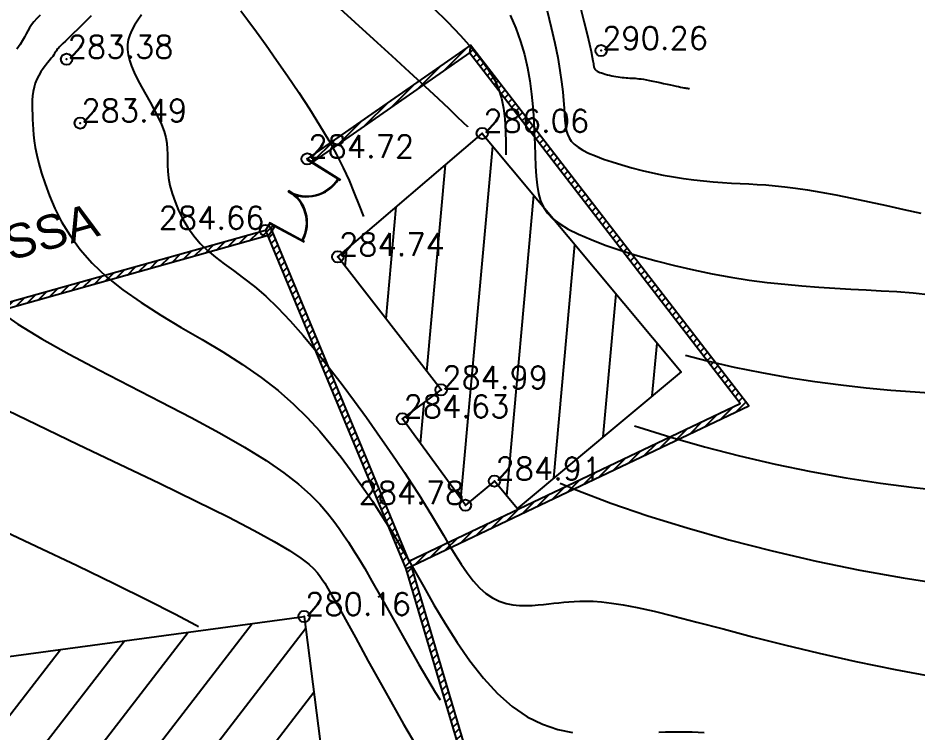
# Model space of a CAD drawing. Header units: millimetres. Extents: x 524954 to 526204, y 9523489 to 9524010.
# Drawn here: x 525604.98 to 525644.63, y 9523822.19 to 9523853.68 of the extents above; entities that cross this region are included whole.
import ezdxf
from ezdxf.enums import TextEntityAlignment as Align

# ---------------------------------------------------------------- set-up
doc = ezdxf.new("R2010")
doc.units = ezdxf.units.MM
doc.header["$PDMODE"] = 32
doc.header["$PDSIZE"] = 0.5
doc.linetypes.add('CACHE2', pattern=[4.7625, 3.175, -1.5875])
for name, color, linetype in [('Bati', 6, 'Continuous'), ('Bati_H', 1, 'Continuous'), ('Cloture', 7, 'Continuous'), ('CN_01_00', 3, 'Continuous'), ('CN_02_00', 4, 'Continuous'), ('CN_05_00', 6, 'Continuous'), ('CN_10_00', 1, 'Continuous'), ('Murs', 1, 'Continuous'), ('TopoAlt', 3, 'Continuous'), ('TOPOJIS', 7, 'Continuous'), ('Toponomie', 7, 'CACHE2')]:
    doc.layers.add(name, color=color, linetype=linetype)
doc.styles.add('Simplex 1.0', font='Simplex.shx', dxfattribs={"width": 0.99, "height": 1})
doc.styles.get("Standard").update_dxf_attribs({"font": 'arial.ttf'})
pattern_1 = [(45, (0, 0), (-0.1767766952966, 0.1767766952966), [])]

# ---------------------------------------------------------------- blocks, each defined once
blk = doc.blocks.new('TCPOINT M')
at = {"color": 0}
blk.add_point((0, 0), dxfattribs=at)
at = {"layer": 'TopoAlt', "style": 'Simplex 1.0', "width": 0.99}
blk.add_attdef('ALT', (0.15, 0.15), '', height=1, dxfattribs=at)

msp = doc.modelspace()

# ---------------------------------------------------------------- hatches: boundary and pattern name
at = {"layer": 'Bati_H'}
h = msp.add_hatch(dxfattribs=at)
h.set_pattern_fill('_U', color=256, scale=2, angle=-95.1638, style=0, pattern_type=0)
h.set_pattern_definition([(264.83619767, (0, 0), (1.99188291736, -0.18000678744), [])])
h.paths.add_polyline_path([(525625.99, 9523833.259), (525624.713, 9523832.194), (525621.934, 9523836.006), (525623.641, 9523837.283), (525619.087, 9523843.149), (525625.455, 9523848.593), (525634.227, 9523838.078), (525627.043, 9523832.084), (525627, 9523832.049)])
h = msp.add_hatch(dxfattribs=at)
h.set_pattern_fill('_U', color=256, scale=2, angle=-127.6648, style=0, pattern_type=0)
h.set_pattern_definition([(232.33518954, (0, 0), (1.5831979346, -1.222081953), [])])
h.paths.add_polyline_path([(525613.828, 9523806.487), (525610.574, 9523806.068), (525609.917, 9523810.9), (525609.081, 9523810.777), (525608.585, 9523813.909), (525608.139, 9523814.578), (525607.292, 9523814.721), (525604.249, 9523814.304), (525604.145, 9523815.183), (525601.239, 9523814.789), (525596.868, 9523814.226), (525595.553, 9523824.308), (525617.594, 9523827.288), (525620.151, 9523807.42), (525613.813, 9523806.604)])
at = {"layer": 'Murs'}
h = msp.add_hatch(dxfattribs=at)
h.set_pattern_fill('_U', color=256, scale=0.25, angle=45, style=0, pattern_type=0)
h.set_pattern_definition(pattern_1)
h.paths.add_polyline_path([(525616.099, 9523844.658), (525615.901, 9523844.318), (525622.088, 9523829.396), (525637.213, 9523836.582), (525624.939, 9523852.493), (525617.78, 9523847.499), (525617.923, 9523847.294), (525624.887, 9523852.152), (525636.826, 9523836.675), (525622.219, 9523829.735), (525616.18, 9523844.299), (525616.315, 9523844.532)])
h = msp.add_hatch(dxfattribs=at)
h.set_pattern_fill('_U', color=256, scale=0.25, angle=45, style=0, pattern_type=0)
h.set_pattern_definition(pattern_1)
h.paths.add_polyline_path([(525615.901, 9523844.318), (525593.796, 9523838.116), (525591.227, 9523837.327), (525584.966, 9523835.576), (525585.034, 9523835.335), (525591.298, 9523837.087), (525593.867, 9523837.876), (525615.969, 9523844.077)])
h = msp.add_hatch(dxfattribs=at)
h.set_pattern_fill('_U', color=256, scale=0.25, angle=45, style=0, pattern_type=0)
h.set_pattern_definition(pattern_1)
h.paths.add_polyline_path([(525622.088, 9523829.396), (525626.19, 9523815.525), (525626.43, 9523815.596), (525622.328, 9523829.467)])

# ---------------------------------------------------------------- linework, layer by layer
at = {"layer": 'Bati', "flags": 128}
for points in [[(525625.99, 9523833.259), (525624.713, 9523832.194), (525621.934, 9523836.006), (525623.641, 9523837.283), (525619.087, 9523843.149), (525625.455, 9523848.593), (525634.227, 9523838.078), (525627.043, 9523832.084), (525627, 9523832.049)], [(525613.828, 9523806.487), (525610.574, 9523806.068), (525609.917, 9523810.9), (525609.081, 9523810.777), (525608.585, 9523813.909), (525608.139, 9523814.578), (525607.292, 9523814.721), (525604.249, 9523814.304), (525604.145, 9523815.183), (525601.239, 9523814.789), (525596.868, 9523814.226), (525595.553, 9523824.308), (525617.594, 9523827.288), (525620.151, 9523807.42), (525613.813, 9523806.604)]]:
    msp.add_lwpolyline(points, close=True, dxfattribs=at)
at = {"layer": 'Cloture'}
msp.add_line((525624.939, 9523852.493), (525624.887, 9523852.152), dxfattribs=at)
msp.add_line((525624.939, 9523852.493), (525624.887, 9523852.152), dxfattribs=at)
at = {"layer": 'Cloture', "flags": 128}
for points in [[(525616.099, 9523844.658), (525615.901, 9523844.318), (525622.088, 9523829.396), (525637.213, 9523836.582), (525624.939, 9523852.493), (525617.78, 9523847.499)], [(525624.939, 9523852.493), (525617.735, 9523847.468), (525617.721, 9523847.444)], [(525616.315, 9523844.532), (525616.18, 9523844.299), (525622.219, 9523829.735), (525636.826, 9523836.675), (525624.887, 9523852.152), (525617.923, 9523847.294)], [(525617.721, 9523847.445), (525619.186, 9523846.528)], [(525617.735, 9523847.468), (525619.2, 9523846.552)], [(525616.922, 9523846.071), (525616.894, 9523846.024)], [(525617.134, 9523845.939), (525617.115, 9523845.905)], [(525615.901, 9523844.318), (525593.796, 9523838.116), (525591.227, 9523837.327), (525584.966, 9523835.576)], [(525616.081, 9523844.627), (525617.602, 9523843.806)], [(525616.095, 9523844.651), (525617.615, 9523843.83)], [(525615.969, 9523844.077), (525593.867, 9523837.876), (525591.298, 9523837.087), (525585.034, 9523835.335)], [(525622.088, 9523829.396), (525626.19, 9523815.525)], [(525622.328, 9523829.467), (525626.43, 9523815.596)]]:
    msp.add_lwpolyline(points, dxfattribs=at)
at = {"layer": 'Cloture'}
for centre, radius, start, end in [((525617.721, 9523847.445), 1.643, 239.678, 327.9756), ((525617.721, 9523847.445), 1.616, 239.678, 327.9756), ((525616.095, 9523844.651), 1.616, 331.6153, 59.9128), ((525616.095, 9523844.651), 1.643, 331.6153, 59.9128)]:
    msp.add_arc(centre, radius, start, end, dxfattribs=at)
at = {"layer": 'CN_01_00', "flags": 128}
for points, elevation in [([(525608.202, 9523853.775), (525607.899, 9523853.466), (525607.629, 9523853.2), (525607.404, 9523852.98), (525607.221, 9523852.803), (525607.074, 9523852.663), (525606.96, 9523852.554), (525606.873, 9523852.471), (525606.807, 9523852.407), (525606.759, 9523852.358), (525606.723, 9523852.317), (525606.695, 9523852.28), (525606.67, 9523852.243), (525606.647, 9523852.205), (525606.622, 9523852.163), (525606.593, 9523852.114), (525606.556, 9523852.058), (525606.508, 9523851.99), (525606.447, 9523851.911), (525606.371, 9523851.816), (525606.282, 9523851.708), (525606.186, 9523851.587), (525606.086, 9523851.454), (525605.987, 9523851.309), (525605.893, 9523851.154), (525605.809, 9523850.989), (525605.738, 9523850.816), (525605.684, 9523850.635), (525605.646, 9523850.447), (525605.622, 9523850.253), (525605.609, 9523850.054), (525605.604, 9523849.849), (525605.606, 9523849.641), (525605.613, 9523849.429), (525605.621, 9523849.214), (525605.63, 9523848.997), (525605.643, 9523848.77), (525605.663, 9523848.528), (525605.695, 9523848.263), (525605.742, 9523847.969), (525605.81, 9523847.639), (525605.9, 9523847.266), (525606.019, 9523846.843), (525606.17, 9523846.366), (525606.362, 9523845.843), (525606.604, 9523845.282), (525606.904, 9523844.695), (525607.273, 9523844.09), (525607.719, 9523843.478), (525608.251, 9523842.868), (525608.878, 9523842.27), (525609.604, 9523841.692), (525610.412, 9523841.131), (525611.278, 9523840.582), (525612.182, 9523840.039), (525613.098, 9523839.499), (525614.006, 9523838.954), (525614.882, 9523838.401), (525615.703, 9523837.834), (525616.452, 9523837.25), (525617.129, 9523836.655), (525617.74, 9523836.057), (525618.29, 9523835.462), (525618.783, 9523834.879), (525619.227, 9523834.315), (525619.625, 9523833.778), (525619.983, 9523833.275), (525620.308, 9523832.81), (525620.608, 9523832.37), (525620.894, 9523831.938), (525621.176, 9523831.498), (525621.464, 9523831.033), (525621.768, 9523830.526), (525622.097, 9523829.96), (525622.463, 9523829.319), (525622.873, 9523828.593), (525623.326, 9523827.803), (525623.819, 9523826.978), (525624.349, 9523826.145), (525624.913, 9523825.335), (525625.507, 9523824.574), (525626.128, 9523823.891), (525626.774, 9523823.316), (525627.44, 9523822.868), (525628.114, 9523822.539), (525628.784, 9523822.311), (525629.439, 9523822.167)], 283), ([(525623.294, 9523854.139), (525623.926, 9523853.51), (525624.501, 9523852.91), (525625.002, 9523852.354), (525625.413, 9523851.854), (525625.738, 9523851.398), (525625.989, 9523850.971), (525626.176, 9523850.557), (525626.308, 9523850.141), (525626.395, 9523849.707), (525626.448, 9523849.24), (525626.476, 9523848.724), (525626.49, 9523848.15), (525626.493, 9523847.656)], 287), ([(525628.316, 9523854.001), (525628.499, 9523853.271), (525628.656, 9523852.577), (525628.784, 9523851.938), (525628.882, 9523851.368), (525628.953, 9523850.866), (525629.003, 9523850.426), (525629.038, 9523850.041), (525629.062, 9523849.706), (525629.08, 9523849.413), (525629.099, 9523849.158), (525629.124, 9523848.933), (525629.159, 9523848.734), (525629.21, 9523848.556), (525629.283, 9523848.396), (525629.382, 9523848.249), (525629.512, 9523848.113), (525629.679, 9523847.983), (525629.888, 9523847.856), (525630.143, 9523847.729), (525630.449, 9523847.598), (525630.8, 9523847.465), (525631.188, 9523847.333), (525631.606, 9523847.203), (525632.047, 9523847.078), (525632.503, 9523846.961), (525632.966, 9523846.853), (525633.43, 9523846.757), (525633.889, 9523846.675), (525634.339, 9523846.605), (525634.781, 9523846.548), (525635.213, 9523846.5), (525635.636, 9523846.461), (525636.047, 9523846.429), (525636.447, 9523846.403), (525636.835, 9523846.381), (525637.211, 9523846.363), (525637.585, 9523846.343), (525637.967, 9523846.319), (525638.369, 9523846.287), (525638.802, 9523846.244), (525639.276, 9523846.186), (525639.802, 9523846.108), (525640.391, 9523846.008), (525641.05, 9523845.883), (525641.764, 9523845.738), (525642.515, 9523845.579), (525643.283, 9523845.411), (525644.051, 9523845.24), (525644.8, 9523845.072)], 289), ([(525634.423, 9523838.815), (525635.372, 9523838.57), (525636.572, 9523838.291), (525637.772, 9523838.043), (525638.958, 9523837.831), (525640.123, 9523837.651), (525641.267, 9523837.502), (525642.386, 9523837.378), (525643.479, 9523837.277), (525644.544, 9523837.195), (525645.578, 9523837.128)], 287), ([(525604.058, 9523836.593), (525605.806, 9523835.749), (525607.631, 9523834.877), (525609.459, 9523834.006), (525611.219, 9523833.164), (525612.839, 9523832.379), (525614.247, 9523831.68), (525615.389, 9523831.087), (525616.28, 9523830.596), (525616.956, 9523830.192), (525617.451, 9523829.865), (525617.799, 9523829.6), (525618.033, 9523829.386), (525618.189, 9523829.21), (525618.3, 9523829.059), (525618.399, 9523828.916), (525618.507, 9523828.751), (525618.643, 9523828.528), (525618.828, 9523828.212), (525619.079, 9523827.769), (525619.417, 9523827.162), (525619.86, 9523826.358), (525620.429, 9523825.32), (525621.137, 9523824.032), (525621.976, 9523822.545), (525622.936, 9523820.929)], 281), ([(525633.237, 9523822.192), (525633.531, 9523822.201), (525633.864, 9523822.205), (525634.252, 9523822.203), (525634.712, 9523822.194), (525635.242, 9523822.175)], 283)]:
    msp.add_lwpolyline(points, dxfattribs=dict(at, elevation=elevation))
at = {"layer": 'CN_02_00', "flags": 128}
for points, elevation in [([(525619.011, 9523854.247), (525619.836, 9523853.504), (525620.664, 9523852.75), (525621.471, 9523852.012), (525622.23, 9523851.313), (525622.917, 9523850.678), (525623.506, 9523850.129), (525623.977, 9523849.687), (525624.34, 9523849.342), (525624.609, 9523849.082), (525624.799, 9523848.893), (525624.802, 9523848.89)], 286), ([(525605.959, 9523853.814), (525605.807, 9523853.658), (525605.68, 9523853.514), (525605.577, 9523853.378), (525605.492, 9523853.248), (525605.417, 9523853.119), (525605.345, 9523852.985), (525605.268, 9523852.842), (525605.179, 9523852.685), (525605.068, 9523852.509), (525604.929, 9523852.309)], 282), ([(525610.42, 9523853.822), (525610.261, 9523853.584), (525610.117, 9523853.361), (525609.996, 9523853.148), (525609.904, 9523852.938), (525609.84, 9523852.728), (525609.807, 9523852.515), (525609.804, 9523852.295), (525609.832, 9523852.064), (525609.89, 9523851.82), (525609.98, 9523851.558), (525610.101, 9523851.275), (525610.252, 9523850.969), (525610.426, 9523850.645), (525610.613, 9523850.31), (525610.805, 9523849.969), (525610.991, 9523849.63), (525611.162, 9523849.298), (525611.31, 9523848.981), (525611.425, 9523848.684), (525611.501, 9523848.412), (525611.544, 9523848.159), (525611.563, 9523847.919), (525611.567, 9523847.682), (525611.565, 9523847.442), (525611.566, 9523847.191), (525611.58, 9523846.922), (525611.616, 9523846.626), (525611.681, 9523846.299), (525611.777, 9523845.946), (525611.904, 9523845.575), (525612.062, 9523845.195), (525612.253, 9523844.813), (525612.475, 9523844.439), (525612.73, 9523844.078), (525613.017, 9523843.741), (525613.337, 9523843.431), (525613.69, 9523843.138), (525614.073, 9523842.847), (525614.487, 9523842.543), (525614.931, 9523842.212), (525615.403, 9523841.839), (525615.903, 9523841.411), (525616.431, 9523840.911), (525616.984, 9523840.332), (525617.554, 9523839.685), (525618.132, 9523838.989), (525618.709, 9523838.261), (525619.276, 9523837.518), (525619.824, 9523836.779), (525620.343, 9523836.061), (525620.825, 9523835.383), (525621.263, 9523834.756), (525621.659, 9523834.179), (525622.02, 9523833.643), (525622.351, 9523833.141), (525622.656, 9523832.665), (525622.943, 9523832.208), (525623.216, 9523831.762), (525623.481, 9523831.319), (525623.742, 9523830.874), (525624.001, 9523830.432), (525624.261, 9523830.002), (525624.523, 9523829.592), (525624.787, 9523829.208), (525625.057, 9523828.861), (525625.333, 9523828.557), (525625.616, 9523828.304), (525625.908, 9523828.107), (525626.206, 9523827.963), (525626.506, 9523827.865), (525626.805, 9523827.804), (525627.099, 9523827.774), (525627.386, 9523827.767), (525627.661, 9523827.778), (525627.921, 9523827.797), (525628.164, 9523827.821), (525628.394, 9523827.845), (525628.615, 9523827.87), (525628.833, 9523827.894), (525629.052, 9523827.917), (525629.277, 9523827.936), (525629.513, 9523827.952), (525629.765, 9523827.963), (525630.041, 9523827.967), (525630.353, 9523827.96), (525630.718, 9523827.933), (525631.153, 9523827.883), (525631.672, 9523827.801), (525632.294, 9523827.682), (525633.032, 9523827.521), (525633.905, 9523827.309), (525634.923, 9523827.045), (525636.081, 9523826.737), (525637.371, 9523826.397), (525638.783, 9523826.036), (525640.309, 9523825.666), (525641.938, 9523825.298), (525643.662, 9523824.945), (525645.472, 9523824.619)], 284), ([(525626.69, 9523853.808), (525626.937, 9523853.232), (525627.143, 9523852.652), (525627.312, 9523852.071), (525627.447, 9523851.489), (525627.552, 9523850.908), (525627.63, 9523850.331), (525627.686, 9523849.759), (525627.724, 9523849.196), (525627.749, 9523848.649), (525627.768, 9523848.121), (525627.785, 9523847.617), (525627.805, 9523847.143), (525627.834, 9523846.704), (525627.877, 9523846.304), (525627.94, 9523845.947), (525628.032, 9523845.627), (525628.162, 9523845.34), (525628.339, 9523845.077), (525628.573, 9523844.832), (525628.872, 9523844.599), (525629.247, 9523844.372), (525629.706, 9523844.143), (525630.254, 9523843.909), (525630.883, 9523843.67), (525631.579, 9523843.433), (525632.329, 9523843.2), (525633.12, 9523842.976), (525633.937, 9523842.765), (525634.769, 9523842.572), (525635.601, 9523842.4), (525636.423, 9523842.253), (525637.231, 9523842.128), (525638.024, 9523842.025), (525638.8, 9523841.939), (525639.557, 9523841.869), (525640.296, 9523841.812), (525641.013, 9523841.765), (525641.708, 9523841.727), (525642.383, 9523841.693), (525643.053, 9523841.658), (525643.739, 9523841.615), (525644.46, 9523841.558), (525645.236, 9523841.48)], 288), ([(525604.111, 9523840.775), (525604.978, 9523840.177), (525606.031, 9523839.536), (525607.235, 9523838.862), (525608.542, 9523838.165), (525609.906, 9523837.458), (525611.279, 9523836.752), (525612.612, 9523836.059), (525613.86, 9523835.39), (525614.975, 9523834.757), (525615.92, 9523834.169), (525616.705, 9523833.625), (525617.348, 9523833.125), (525617.87, 9523832.663), (525618.291, 9523832.24), (525618.63, 9523831.851), (525618.907, 9523831.494), (525619.142, 9523831.167), (525619.354, 9523830.863), (525619.558, 9523830.56), (525619.769, 9523830.233), (525620.002, 9523829.855), (525620.271, 9523829.401), (525620.592, 9523828.844), (525620.979, 9523828.159), (525621.446, 9523827.32), (525622.005, 9523826.312), (525622.651, 9523825.174), (525623.378, 9523823.953), (525623.593, 9523823.614)], 282), ([(525632.175, 9523835.697), (525632.362, 9523835.633), (525633.776, 9523835.194), (525635.265, 9523834.772), (525636.807, 9523834.375), (525638.374, 9523834.011), (525639.943, 9523833.687), (525641.492, 9523833.409), (525643.015, 9523833.174), (525644.509, 9523832.979), (525645.972, 9523832.818)], 286)]:
    msp.add_lwpolyline(points, dxfattribs=dict(at, elevation=elevation))
at = {"layer": 'CN_05_00', "elevation": 285, "flags": 128}
for points in [[(525614.814, 9523854.003), (525615.121, 9523853.589), (525615.493, 9523853.078), (525615.92, 9523852.485), (525616.384, 9523851.828), (525616.869, 9523851.128), (525617.358, 9523850.404), (525617.835, 9523849.676), (525618.282, 9523848.963), (525618.684, 9523848.286), (525619.028, 9523847.657), (525619.322, 9523847.07), (525619.579, 9523846.51), (525619.81, 9523845.965), (525620.028, 9523845.421), (525620.221, 9523844.93)], [(525628.898, 9523833.17), (525629.67, 9523832.841), (525631.133, 9523832.286), (525632.754, 9523831.733), (525634.499, 9523831.192), (525636.338, 9523830.671), (525638.241, 9523830.18), (525640.177, 9523829.73), (525642.114, 9523829.33), (525644.027, 9523828.987), (525645.908, 9523828.698)]]:
    msp.add_lwpolyline(points, dxfattribs=at)
at = {"layer": 'CN_10_00', "flags": 128}
for points, elevation in [([(525629.76, 9523854.245), (525629.938, 9523853.544), (525630.078, 9523852.977), (525630.182, 9523852.536), (525630.257, 9523852.203), (525630.308, 9523851.962), (525630.339, 9523851.794), (525630.356, 9523851.683), (525630.365, 9523851.612), (525630.371, 9523851.563), (525630.378, 9523851.522), (525630.389, 9523851.485), (525630.403, 9523851.452), (525630.424, 9523851.422), (525630.451, 9523851.393), (525630.485, 9523851.367), (525630.528, 9523851.34), (525630.581, 9523851.314), (525630.644, 9523851.287), (525630.717, 9523851.26), (525630.797, 9523851.232), (525630.883, 9523851.206), (525630.974, 9523851.18), (525631.068, 9523851.156), (525631.164, 9523851.133), (525631.259, 9523851.114), (525631.354, 9523851.097), (525631.447, 9523851.082), (525631.538, 9523851.07), (525631.627, 9523851.061), (525631.714, 9523851.053), (525631.799, 9523851.046), (525631.882, 9523851.041), (525631.962, 9523851.036), (525632.039, 9523851.032), (525632.117, 9523851.028), (525632.196, 9523851.023), (525632.278, 9523851.017), (525632.368, 9523851.008), (525632.466, 9523850.996), (525632.574, 9523850.98), (525632.696, 9523850.959), (525632.832, 9523850.933), (525632.979, 9523850.903), (525633.134, 9523850.871), (525633.292, 9523850.836), (525633.451, 9523850.801), (525633.605, 9523850.766), (525633.752, 9523850.733), (525633.887, 9523850.704), (525634.007, 9523850.678), (525634.113, 9523850.656), (525634.205, 9523850.638), (525634.284, 9523850.623), (525634.351, 9523850.61), (525634.407, 9523850.601), (525634.453, 9523850.593), (525634.49, 9523850.587), (525634.519, 9523850.582), (525634.541, 9523850.578), (525634.556, 9523850.576), (525634.567, 9523850.574), (525634.573, 9523850.573), (525634.576, 9523850.573), (525634.578, 9523850.572), (525634.578, 9523850.572)], 290), ([(525603.903, 9523831.267), (525605.781, 9523830.388), (525607.588, 9523829.531), (525609.253, 9523828.729), (525610.707, 9523828.013), (525611.896, 9523827.406), (525612.835, 9523826.904), (525612.938, 9523826.846)], 280)]:
    msp.add_lwpolyline(points, dxfattribs=dict(at, elevation=elevation))

# ---------------------------------------------------------------- block references
at = {"layer": 'TOPOJIS'}
ref = msp.add_blockref('TCPOINT M', (525630.695, 9523852.246, 290.26), dxfattribs=at)
ref.add_attrib('ALT', '290.26', (525630.745, 9523852.296, 290.26), dxfattribs={"layer": 'TopoAlt', "height": 1, "style": 'Simplex 1.0', "width": 0.99})
ref = msp.add_blockref('TCPOINT M', (525607.12, 9523851.863, 283.38), dxfattribs=at)
ref.add_attrib('ALT', '283.38', (525607.17, 9523851.913, 283.38), dxfattribs={"layer": 'TopoAlt', "height": 1, "style": 'Simplex 1.0', "width": 0.99})
ref = msp.add_blockref('TCPOINT M', (525607.724, 9523849.051, 283.49), dxfattribs=at)
ref.add_attrib('ALT', '283.49', (525607.774, 9523849.101, 283.49), dxfattribs={"layer": 'TopoAlt', "height": 1, "style": 'Simplex 1.0', "width": 0.99})
ref = msp.add_blockref('TCPOINT M', (525625.455, 9523848.593, 286.06), dxfattribs=at)
ref.add_attrib('ALT', '286.06', (525625.505, 9523848.643, 286.06), dxfattribs={"layer": 'TopoAlt', "height": 1, "style": 'Simplex 1.0', "width": 0.99})
ref = msp.add_blockref('TCPOINT M', (525617.735, 9523847.468, 284.72), dxfattribs=at)
ref.add_attrib('ALT', '284.72', (525617.785, 9523847.518, 284.72), dxfattribs={"layer": 'TopoAlt', "height": 1, "style": 'Simplex 1.0', "width": 0.99})
ref = msp.add_blockref('TCPOINT M', (525615.901, 9523844.318, 284.66), dxfattribs=at)
ref.add_attrib('ALT', '284.66', dxfattribs={"layer": 'TopoAlt', "height": 1, "style": 'Simplex 1.0', "width": 0.99}).set_placement((525615.851, 9523844.368, 284.66), align=Align.RIGHT)
ref = msp.add_blockref('TCPOINT M', (525619.087, 9523843.149, 284.74), dxfattribs=at)
ref.add_attrib('ALT', '284.74', (525619.137, 9523843.199, 284.74), dxfattribs={"layer": 'TopoAlt', "height": 1, "style": 'Simplex 1.0', "width": 0.99})
ref = msp.add_blockref('TCPOINT M', (525623.641, 9523837.283, 284.99), dxfattribs=at)
ref.add_attrib('ALT', '284.99', (525623.691, 9523837.333, 284.99), dxfattribs={"layer": 'TopoAlt', "height": 1, "style": 'Simplex 1.0', "width": 0.99})
ref = msp.add_blockref('TCPOINT M', (525621.934, 9523836.006, 284.63), dxfattribs=at)
ref.add_attrib('ALT', '284.63', (525621.984, 9523836.056, 284.63), dxfattribs={"layer": 'TopoAlt', "height": 1, "style": 'Simplex 1.0', "width": 0.99})
ref = msp.add_blockref('TCPOINT M', (525625.99, 9523833.259, 284.91), dxfattribs=at)
ref.add_attrib('ALT', '284.91', (525626.04, 9523833.309, 284.91), dxfattribs={"layer": 'TopoAlt', "height": 1, "style": 'Simplex 1.0', "width": 0.99})
ref = msp.add_blockref('TCPOINT M', (525624.713, 9523832.194, 284.78), dxfattribs=at)
ref.add_attrib('ALT', '284.78', dxfattribs={"layer": 'TopoAlt', "height": 1, "style": 'Simplex 1.0', "width": 0.99}).set_placement((525624.663, 9523832.244, 284.78), align=Align.RIGHT)
ref = msp.add_blockref('TCPOINT M', (525617.594, 9523827.288, 280.16), dxfattribs=at)
ref.add_attrib('ALT', '280.16', (525617.644, 9523827.338, 280.16), dxfattribs={"layer": 'TopoAlt', "height": 1, "style": 'Simplex 1.0', "width": 0.99})

# ---------------------------------------------------------------- texts
at = {"layer": 'Toponomie', "insert": (525582.683, 9523838.399), "char_height": 1.5, "width": 40.17376, "attachment_point": 1, "rotation": 15.6235}
msp.add_mtext('\\pxqc;RUE MPISSA', dxfattribs=at)

doc.saveas('drawing.dxf')
